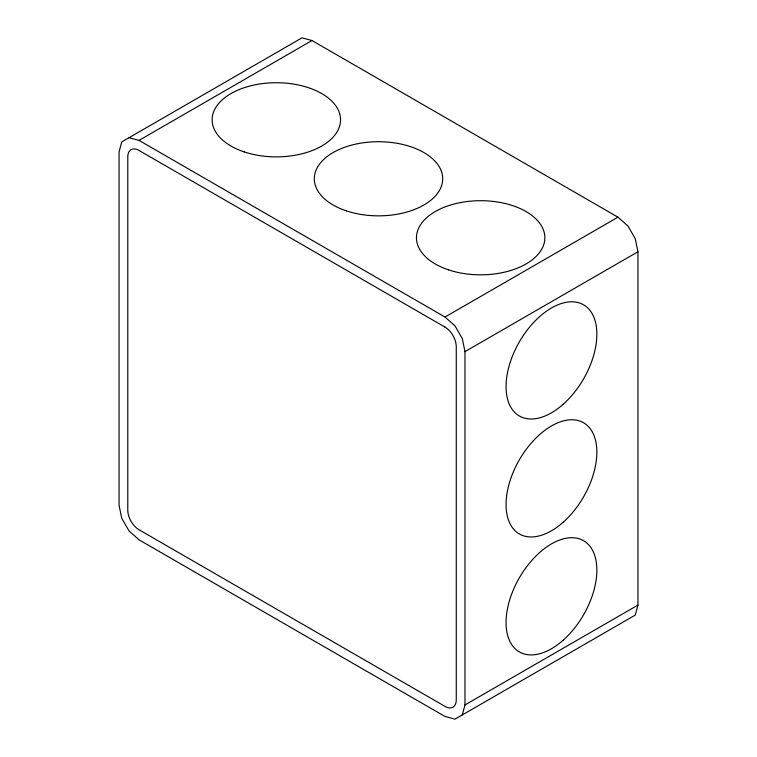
<?xml version="1.0" encoding="UTF-8"?>
<svg xmlns="http://www.w3.org/2000/svg" width="757" height="757" viewBox="0 0 757 757"><rect width="100%" height="100%" fill="white"/><g stroke="black" fill="none" stroke-linecap="round" stroke-linejoin="round"><path stroke-width="1.14" d="M462.3 714.93L464.978 704.947L464.978 351.627L462.3 338.559L454.995 325.888L445.012 317.041L139.033 140.386L129.05 137.708M637.943 605.089L635.265 615.072L454.995 719.15L445.012 716.472L139.033 539.817L129.05 530.969L121.735 518.299L119.057 505.231L119.057 151.911L121.735 141.928L302.005 37.85L311.988 40.528L617.967 217.183L627.95 226.031L635.265 238.701L637.943 251.769L637.943 605.089L464.978 704.947M139.033 140.386L311.988 40.528M445.012 317.041L617.967 217.183M464.978 351.627L637.943 251.769M445.012 327.1L139.033 150.454A15.916 9.188 60 0 0 127.782 156.945L127.782 510.256A15.916 9.188 60 0 0 139.033 529.758L445.012 706.404A15.916 9.188 60 0 0 456.263 699.913L456.263 346.602A15.916 9.188 60 0 0 445.012 327.1M346.394 210.881A64.213 37.074 0 0 0 442.713 178.784A64.213 37.074 0 0 0 346.394 146.678A64.213 37.074 0 0 0 346.394 210.881M244.237 151.911A64.213 37.074 0 0 0 340.555 119.805A64.213 37.074 0 0 0 244.237 87.698A64.213 37.074 0 0 0 244.237 151.911M448.551 269.861A64.213 37.074 0 0 0 544.86 237.764A64.213 37.074 0 0 0 448.551 205.658A64.213 37.074 0 0 0 448.551 269.861M563.208 640.176A64.213 37.074 -60 0 0 583.562 540.706A64.213 37.074 -60 0 0 507.606 608.07A64.213 37.074 -60 0 0 563.208 640.176M563.208 404.257A64.213 37.074 -60 0 0 583.562 304.797A64.213 37.074 -60 0 0 507.606 372.151A64.213 37.074 -60 0 0 563.208 404.257M563.208 522.216A64.213 37.074 -60 0 0 583.562 422.756A64.213 37.074 -60 0 0 507.606 490.11A64.213 37.074 -60 0 0 563.208 522.216"/></g></svg>
